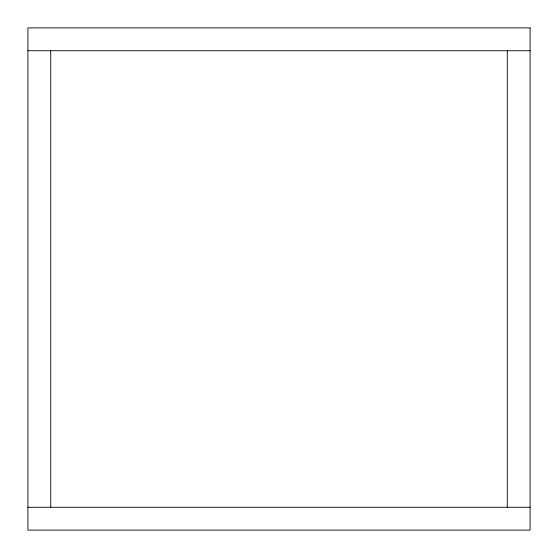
<?xml version="1.0" encoding="UTF-8"?>
<svg xmlns="http://www.w3.org/2000/svg" width="558" height="558" viewBox="0 0 558 558"><rect width="100%" height="100%" fill="white"/><g stroke="black" fill="none" stroke-linecap="round" stroke-linejoin="round"><path stroke-width="0.84" d="M27.9 50.729L530.1 50.729M27.9 507.271L530.1 507.271M507.271 50.729L507.271 507.271M50.729 50.729L50.729 507.271M530.1 27.9L27.9 27.9L27.9 530.1L530.1 530.1L530.1 27.9"/></g></svg>
